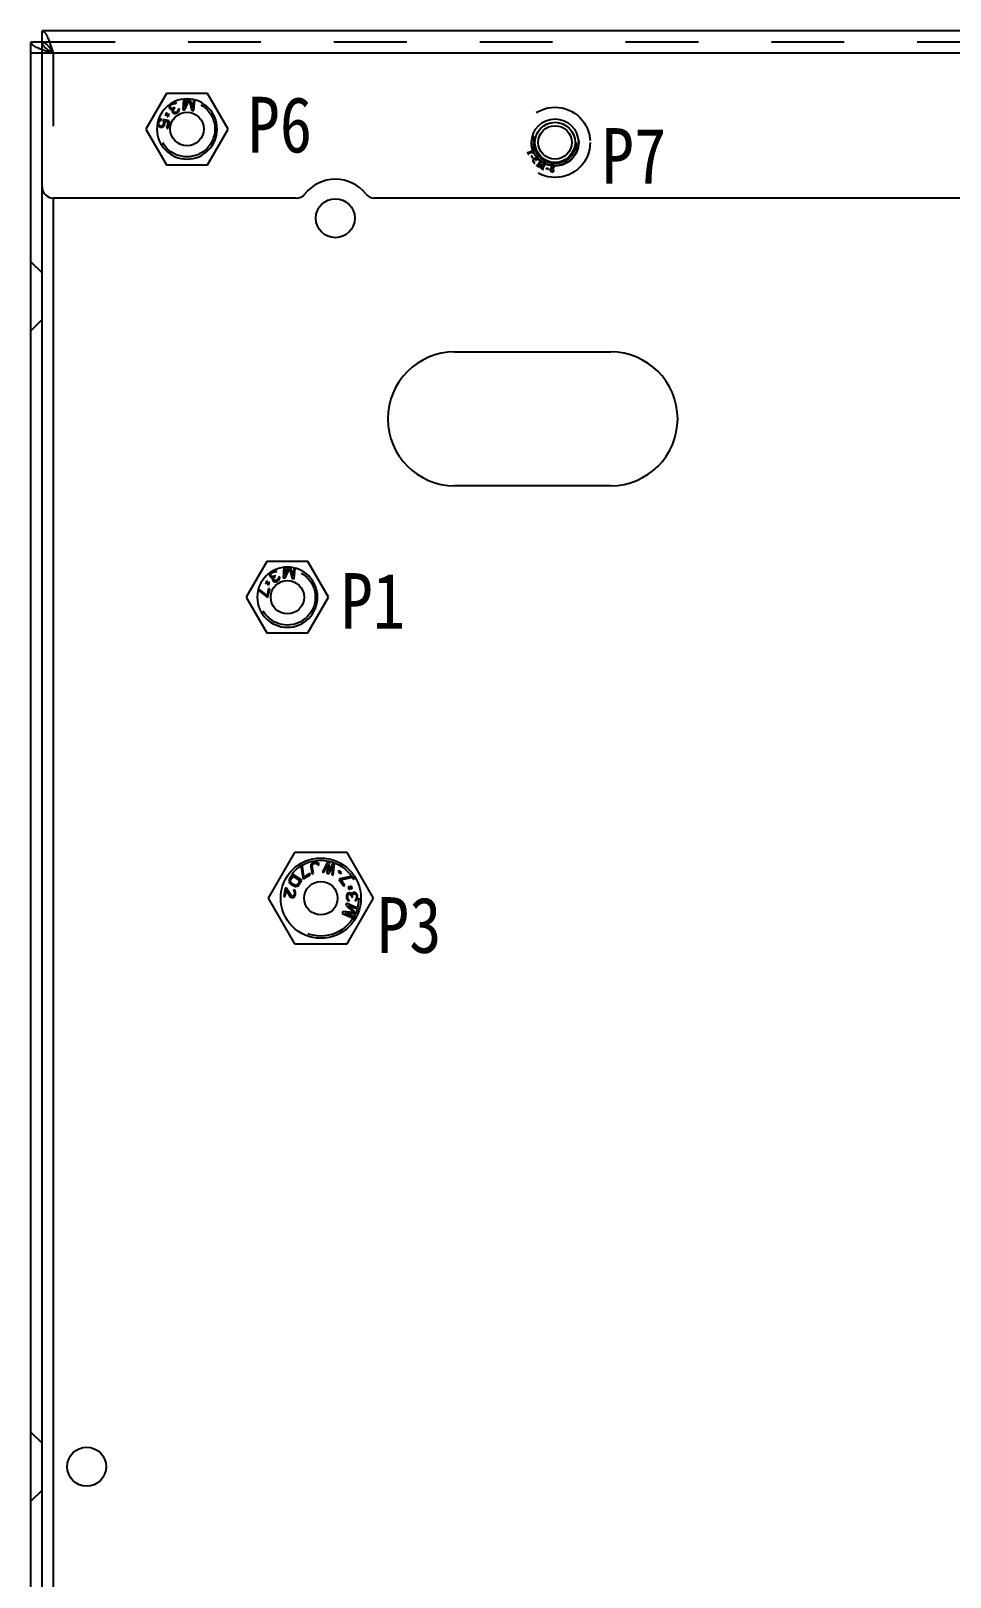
# Model space of a CAD drawing. Header units: millimetres. Extents: x 1262 to 3787, y 0 to 841.
# Drawn here: x 2748.2 to 2830.6, y 443.3 to 582 of the extents above; entities that cross this region are included whole.
import ezdxf

# ---------------------------------------------------------------- set-up
doc = ezdxf.new("R2010")
doc.units = ezdxf.units.MM
doc.header["$LTSCALE"] = 65.395
doc.linetypes.add('HIDDEN', pattern=[0.2, 0.1, -0.1])
doc.layers.get('0').update_dxf_attribs({"linetype": 'CONTINUOUS'})
doc.layers.add('02___PRT_ALL_AXES', color=7, linetype='CONTINUOUS')
doc.layers.add('DEFAULT_2', color=8, linetype='HIDDEN')
doc.styles.get("Standard").update_dxf_attribs({"font": 'txt', "width": 0.85})

msp = doc.modelspace()

# ---------------------------------------------------------------- linework, layer by layer
at = {"color": 3, "linetype": 'Continuous'}
for p, q in [((2749.21, 568.004), (2749.21, 582.004)), ((3161.21, 582.004), (2749.21, 582.004)), ((2748.21, 324.704), (2748.21, 581.004)), ((3161.21, 580.004), (2749.21, 580.004)), ((2771.987, 567.004), (2750.21, 567.004)), ((3161.21, 567.004), (2779.033, 567.004))]:
    msp.add_line(p, q, dxfattribs=at)
at = {"color": 7, "linetype": 'Continuous'}
for p, q in [((2749.21, 581.004), (2748.21, 581.004)), ((2749.21, 580.004), (2748.21, 580.004)), ((2761.9, 575.886), (2761.832, 574.935)), ((2762.319, 575.901), (2761.972, 575.138)), ((2762.027, 575.897), (2761.972, 575.138)), ((2762.019, 574.922), (2762.395, 575.791)), ((2762.395, 575.791), (2762.643, 574.877)), ((2762.72, 575.085), (2762.486, 575.889)), ((2762.775, 575.844), (2762.72, 575.085)), ((2762.83, 574.864), (2762.898, 575.814)), ((2760.384, 574.487), (2760.237, 574.462)), ((2760.237, 574.462), (2760.242, 574.433)), ((2760.242, 574.433), (2760.419, 574.462)), ((2760.286, 574.606), (2760.262, 574.572)), ((2760.262, 574.572), (2760.384, 574.487)), ((2760.408, 574.521), (2760.286, 574.606)), ((2760.41, 574.672), (2760.38, 574.667)), ((2760.38, 574.667), (2760.408, 574.521)), ((2760.442, 574.496), (2760.41, 574.672)), ((2760.419, 574.462), (2760.451, 574.287)), ((2760.619, 574.525), (2760.442, 574.496)), ((2760.451, 574.287), (2760.481, 574.291)), ((2760.481, 574.291), (2760.453, 574.438)), ((2760.453, 574.438), (2760.575, 574.352)), ((2760.477, 574.472), (2760.624, 574.496)), ((2760.599, 574.386), (2760.477, 574.472)), ((2760.575, 574.352), (2760.599, 574.386)), ((2760.606, 575.265), (2760.603, 575.189)), ((2760.603, 575.189), (2760.618, 575.124)), ((2760.637, 575.334), (2760.606, 575.265)), ((2760.618, 575.124), (2760.662, 575.051)), ((2760.624, 574.496), (2760.619, 574.525)), ((2760.687, 575.413), (2760.637, 575.334)), ((2760.662, 575.051), (2760.723, 574.989)), ((2760.743, 575.47), (2760.687, 575.413)), ((2760.703, 575.225), (2760.717, 575.282)), ((2760.707, 575.177), (2760.703, 575.225)), ((2760.751, 575.104), (2760.707, 575.177)), ((2760.717, 575.282), (2760.741, 575.322)), ((2760.723, 574.989), (2760.792, 574.955)), ((2760.741, 575.322), (2760.82, 575.394)), ((2760.83, 575.053), (2760.751, 575.104)), ((2760.792, 574.955), (2760.903, 574.972)), ((2760.82, 575.394), (2760.927, 575.458)), ((2760.906, 575.049), (2760.83, 575.053)), ((2760.865, 574.875), (2760.862, 574.799)), ((2760.862, 574.799), (2760.888, 574.715)), ((2760.903, 574.972), (2760.865, 574.875)), ((2760.888, 574.715), (2760.91, 574.679)), ((2760.972, 575.585), (2760.896, 575.562)), ((2761.024, 575.095), (2760.906, 575.049)), ((2760.91, 574.679), (2760.971, 574.616)), ((2760.927, 575.458), (2761.027, 575.494)), ((2760.969, 574.863), (2760.983, 574.921)), ((2760.977, 574.769), (2760.969, 574.863)), ((2760.971, 574.616), (2761.087, 574.586)), ((2761.066, 575.592), (2760.972, 575.585)), ((2760.999, 574.732), (2760.977, 574.769)), ((2760.983, 574.921), (2761.068, 575.022)), ((2761.068, 574.699), (2760.999, 574.732)), ((2761.095, 575.138), (2761.024, 575.095)), ((2761.027, 575.494), (2761.074, 575.497)), ((2761.141, 575.587), (2761.066, 575.592)), ((2761.068, 575.022), (2761.139, 575.065)), ((2761.143, 574.695), (2761.068, 574.699)), ((2761.074, 575.497), (2761.131, 575.482)), ((2761.087, 574.586), (2761.18, 574.593)), ((2761.139, 575.065), (2761.095, 575.138)), ((2761.131, 575.482), (2761.171, 575.456)), ((2761.21, 575.554), (2761.141, 575.587)), ((2761.243, 574.73), (2761.143, 574.695)), ((2761.171, 575.456), (2761.261, 575.51)), ((2761.18, 574.593), (2761.316, 574.65)), ((2761.261, 575.51), (2761.21, 575.554)), ((2761.315, 574.773), (2761.243, 574.73)), ((2761.393, 574.845), (2761.315, 574.773)), ((2761.316, 574.65), (2761.352, 574.671)), ((2761.352, 574.671), (2761.466, 574.765)), ((2761.425, 574.914), (2761.393, 574.845)), ((2761.428, 574.99), (2761.425, 574.914)), ((2761.517, 575.044), (2761.428, 574.99)), ((2761.466, 574.765), (2761.515, 574.844)), ((2761.515, 574.844), (2761.543, 574.96)), ((2761.543, 574.96), (2761.517, 575.044)), ((2761.832, 574.935), (2762.019, 574.922)), ((2762.643, 574.877), (2762.83, 574.864)), ((2759.562, 573.729), (2759.56, 573.627)), ((2759.56, 573.627), (2759.599, 573.511)), ((2759.633, 573.952), (2759.591, 573.859)), ((2759.599, 573.511), (2759.668, 573.432)), ((2759.718, 574.04), (2759.633, 573.952)), ((2759.665, 573.71), (2759.693, 573.832)), ((2759.668, 573.624), (2759.665, 573.71)), ((2759.696, 573.554), (2759.668, 573.624)), ((2759.668, 573.432), (2759.763, 573.368)), ((2759.693, 573.832), (2759.732, 573.909)), ((2759.749, 573.499), (2759.696, 573.554)), ((2759.814, 574.082), (2759.718, 574.04)), ((2759.732, 573.909), (2759.787, 573.96)), ((2759.807, 573.465), (2759.749, 573.499)), ((2759.763, 573.368), (2759.846, 573.349)), ((2759.787, 573.96), (2759.879, 573.982)), ((2759.848, 573.456), (2759.807, 573.465)), ((2759.907, 574.104), (2759.814, 574.082)), ((2759.846, 573.349), (2759.959, 573.367)), ((2759.915, 573.462), (2759.848, 573.456)), ((2759.879, 573.982), (2759.907, 574.104)), ((2759.987, 573.489), (2759.915, 573.462)), ((2759.959, 573.367), (2760.056, 573.409)), ((2760.042, 573.54), (2759.987, 573.489)), ((2760.081, 573.617), (2760.042, 573.54)), ((2760.056, 573.409), (2760.141, 573.497)), ((2760.093, 574.062), (2760.061, 573.92)), ((2760.061, 573.92), (2760.106, 573.825)), ((2760.108, 573.739), (2760.081, 573.617)), ((2760.633, 573.941), (2760.093, 574.062)), ((2760.106, 573.825), (2760.108, 573.739)), ((2760.141, 573.497), (2760.184, 573.594)), ((2760.214, 573.822), (2760.174, 573.938)), ((2760.174, 573.938), (2760.507, 573.863)), ((2760.184, 573.594), (2760.212, 573.716)), ((2760.212, 573.716), (2760.214, 573.822)), ((2760.507, 573.863), (2760.374, 573.274)), ((2760.374, 573.274), (2760.478, 573.25)), ((2760.478, 573.25), (2760.633, 573.941)), ((2749.21, 323.704), (2749.21, 568.004)), ((2750.21, 567.004), (2750.21, 325.704)), ((2786.21, 553.204), (2800.21, 553.204)), ((2800.21, 541.204), (2786.21, 541.204)), ((2769.41, 532.672), (2769.38, 532.667)), ((2769.38, 532.667), (2769.408, 532.521)), ((2769.442, 532.496), (2769.41, 532.672)), ((2769.606, 533.265), (2769.603, 533.189)), ((2769.603, 533.189), (2769.618, 533.124)), ((2769.637, 533.334), (2769.606, 533.265)), ((2769.618, 533.124), (2769.662, 533.051)), ((2769.687, 533.413), (2769.637, 533.334)), ((2769.662, 533.051), (2769.723, 532.989)), ((2769.743, 533.47), (2769.687, 533.413)), ((2769.703, 533.225), (2769.717, 533.282)), ((2769.707, 533.177), (2769.703, 533.225)), ((2769.751, 533.104), (2769.707, 533.177)), ((2769.717, 533.282), (2769.741, 533.322)), ((2769.723, 532.989), (2769.792, 532.955)), ((2769.741, 533.322), (2769.82, 533.394)), ((2769.83, 533.053), (2769.751, 533.104)), ((2769.792, 532.955), (2769.903, 532.972)), ((2769.82, 533.394), (2769.927, 533.458)), ((2769.906, 533.049), (2769.83, 533.053)), ((2769.865, 532.875), (2769.862, 532.799)), ((2769.862, 532.799), (2769.888, 532.715)), ((2769.903, 532.972), (2769.865, 532.875)), ((2769.888, 532.715), (2769.91, 532.679)), ((2769.972, 533.585), (2769.896, 533.562)), ((2770.024, 533.095), (2769.906, 533.049)), ((2769.91, 532.679), (2769.971, 532.616)), ((2769.927, 533.458), (2770.027, 533.494)), ((2769.969, 532.863), (2769.983, 532.921)), ((2769.977, 532.769), (2769.969, 532.863)), ((2769.971, 532.616), (2770.087, 532.586)), ((2770.066, 533.592), (2769.972, 533.585)), ((2769.999, 532.732), (2769.977, 532.769)), ((2769.983, 532.921), (2770.068, 533.022)), ((2770.068, 532.699), (2769.999, 532.732)), ((2770.095, 533.138), (2770.024, 533.095)), ((2770.027, 533.494), (2770.074, 533.497)), ((2770.141, 533.587), (2770.066, 533.592)), ((2770.068, 533.022), (2770.139, 533.065)), ((2770.143, 532.695), (2770.068, 532.699)), ((2770.074, 533.497), (2770.131, 533.482)), ((2770.139, 533.065), (2770.095, 533.138)), ((2770.131, 533.482), (2770.171, 533.456)), ((2770.21, 533.554), (2770.141, 533.587)), ((2770.243, 532.73), (2770.143, 532.695)), ((2770.171, 533.456), (2770.261, 533.51)), ((2770.18, 532.593), (2770.316, 532.65)), ((2770.261, 533.51), (2770.21, 533.554)), ((2770.315, 532.773), (2770.243, 532.73)), ((2770.393, 532.845), (2770.315, 532.773)), ((2770.316, 532.65), (2770.352, 532.671)), ((2770.352, 532.671), (2770.466, 532.765)), ((2770.425, 532.914), (2770.393, 532.845)), ((2770.428, 532.99), (2770.425, 532.914)), ((2770.517, 533.044), (2770.428, 532.99)), ((2770.466, 532.765), (2770.515, 532.844)), ((2770.515, 532.844), (2770.543, 532.96)), ((2770.543, 532.96), (2770.517, 533.044)), ((2770.9, 533.886), (2770.832, 532.935)), ((2770.832, 532.935), (2771.019, 532.922)), ((2771.319, 533.901), (2770.972, 533.138)), ((2771.027, 533.897), (2770.972, 533.138)), ((2771.019, 532.922), (2771.395, 533.791)), ((2771.395, 533.791), (2771.643, 532.877)), ((2771.72, 533.085), (2771.486, 533.889)), ((2771.643, 532.877), (2771.83, 532.864)), ((2771.775, 533.844), (2771.72, 533.085)), ((2771.83, 532.864), (2771.898, 533.814)), ((2768.585, 531.835), (2769.365, 531.233)), ((2769.393, 531.355), (2768.616, 531.954)), ((2769.384, 532.487), (2769.237, 532.462)), ((2769.237, 532.462), (2769.242, 532.433)), ((2769.242, 532.433), (2769.419, 532.462)), ((2769.286, 532.606), (2769.262, 532.572)), ((2769.262, 532.572), (2769.384, 532.487)), ((2769.408, 532.521), (2769.286, 532.606)), ((2769.365, 531.233), (2769.469, 531.21)), ((2769.529, 531.965), (2769.393, 531.355)), ((2769.419, 532.462), (2769.451, 532.287)), ((2769.619, 532.525), (2769.442, 532.496)), ((2769.451, 532.287), (2769.481, 532.291)), ((2769.481, 532.291), (2769.453, 532.438)), ((2769.453, 532.438), (2769.575, 532.352)), ((2769.469, 531.21), (2769.633, 531.941)), ((2769.477, 532.472), (2769.624, 532.496)), ((2769.599, 532.386), (2769.477, 532.472)), ((2769.633, 531.941), (2769.529, 531.965)), ((2769.575, 532.352), (2769.599, 532.386)), ((2769.624, 532.496), (2769.619, 532.525)), ((2770.087, 532.586), (2770.18, 532.593)), ((2771.677, 506.36), (2771.403, 505.942)), ((2772.514, 505.812), (2771.677, 506.36)), ((2772.557, 507.065), (2772.452, 506.997)), ((2772.452, 506.997), (2772.588, 506.02)), ((2772.693, 506.088), (2772.557, 507.065)), ((2772.645, 505.931), (2773.275, 506.338)), ((2773.217, 506.428), (2772.693, 506.088)), ((2773.275, 506.338), (2773.217, 506.428)), ((2773.325, 507.16), (2773.323, 507.052)), ((2773.323, 507.052), (2773.438, 506.402)), ((2773.351, 507.251), (2773.325, 507.16)), ((2773.418, 507.35), (2773.351, 507.251)), ((2773.493, 507.406), (2773.418, 507.35)), ((2773.438, 506.402), (2773.561, 506.424)), ((2773.446, 507.074), (2773.452, 507.161)), ((2773.561, 506.424), (2773.446, 507.074)), ((2773.452, 507.161), (2773.481, 507.231)), ((2773.481, 507.231), (2773.536, 507.284)), ((2773.592, 507.445), (2773.493, 507.406)), ((2773.536, 507.284), (2773.614, 507.32)), ((2773.674, 507.46), (2773.592, 507.445)), ((2773.614, 507.32), (2773.696, 507.334)), ((2773.78, 507.457), (2773.674, 507.46)), ((2773.696, 507.334), (2773.782, 507.328)), ((2773.869, 507.43), (2773.78, 507.457)), ((2773.782, 507.328), (2773.851, 507.297)), ((2773.851, 507.297), (2773.903, 507.241)), ((2773.966, 507.361), (2773.869, 507.43)), ((2773.903, 507.241), (2773.938, 507.161)), ((2773.938, 507.161), (2774.061, 507.183)), ((2774.022, 507.284), (2773.966, 507.361)), ((2774.061, 507.183), (2774.022, 507.284)), ((2774.792, 507.469), (2774.358, 506.553)), ((2774.358, 506.553), (2774.478, 506.518)), ((2774.478, 506.518), (2774.808, 507.221)), ((2774.808, 507.221), (2774.759, 506.439)), ((2774.759, 506.439), (2774.919, 506.393)), ((2774.952, 507.423), (2774.792, 507.469)), ((2774.952, 507.423), (2774.891, 506.6)), ((2775.273, 507.332), (2774.891, 506.6)), ((2774.919, 506.393), (2775.289, 507.084)), ((2775.289, 507.084), (2775.2, 506.313)), ((2775.2, 506.313), (2775.32, 506.279)), ((2775.433, 507.287), (2775.273, 507.332)), ((2775.32, 506.279), (2775.433, 507.287)), ((2775.819, 506.665), (2775.757, 506.579)), ((2775.757, 506.579), (2775.994, 506.409)), ((2776.056, 506.495), (2775.819, 506.665)), ((2775.994, 506.409), (2776.056, 506.495)), ((2771.015, 505.109), (2770.893, 504.369)), ((2770.998, 504.352), (2771.092, 504.928)), ((2771.12, 505.092), (2771.015, 505.109)), ((2771.092, 504.928), (2771.47, 504.338)), ((2771.55, 504.43), (2771.12, 505.092)), ((2771.364, 505.843), (2771.354, 505.75)), ((2771.354, 505.75), (2771.38, 505.633)), ((2771.403, 505.942), (2771.364, 505.843)), ((2771.38, 505.633), (2771.428, 505.552)), ((2771.428, 505.552), (2771.506, 505.476)), ((2771.482, 505.79), (2771.51, 505.872)), ((2771.484, 505.715), (2771.482, 505.79)), ((2771.514, 505.645), (2771.484, 505.715)), ((2771.506, 505.476), (2771.773, 505.301)), ((2771.51, 505.872), (2771.716, 506.185)), ((2771.574, 505.581), (2771.514, 505.645)), ((2771.841, 505.406), (2771.574, 505.581)), ((2771.716, 506.185), (2772.339, 505.777)), ((2771.767, 504.964), (2771.75, 504.862)), ((2771.848, 504.93), (2771.767, 504.964)), ((2771.773, 505.301), (2771.873, 505.261)), ((2771.924, 505.377), (2771.841, 505.406)), ((2771.918, 504.834), (2771.848, 504.93)), ((2771.873, 505.261), (2771.967, 505.249)), ((2772, 505.377), (2771.924, 505.377)), ((2771.967, 505.249), (2772.084, 505.272)), ((2772.07, 505.406), (2772, 505.377)), ((2772.133, 505.464), (2772.07, 505.406)), ((2772.084, 505.272), (2772.165, 505.318)), ((2772.339, 505.777), (2772.133, 505.464)), ((2772.165, 505.318), (2772.24, 505.394)), ((2772.24, 505.394), (2772.514, 505.812)), ((2772.588, 506.02), (2772.645, 505.931)), ((2775.913, 505.944), (2775.828, 505.88)), ((2775.828, 505.88), (2776.277, 505.28)), ((2776.879, 506.145), (2775.913, 505.944)), ((2775.988, 505.844), (2776.953, 506.045)), ((2776.362, 505.343), (2775.988, 505.844)), ((2776.277, 505.28), (2776.362, 505.343)), ((2776.788, 505.15), (2776.649, 505.099)), ((2776.649, 505.099), (2776.663, 505.06)), ((2776.665, 505.238), (2776.653, 505.211)), ((2776.653, 505.211), (2776.788, 505.15)), ((2776.663, 505.06), (2776.803, 505.111)), ((2776.828, 505.165), (2776.665, 505.238)), ((2776.803, 505.111), (2776.739, 504.977)), ((2776.739, 504.977), (2776.766, 504.964)), ((2776.766, 504.964), (2776.843, 505.126)), ((2776.905, 505.326), (2776.828, 505.165)), ((2776.843, 505.126), (2777.006, 505.053)), ((2776.868, 505.18), (2776.932, 505.314)), ((2777.008, 505.231), (2776.868, 505.18)), ((2776.953, 506.045), (2776.879, 506.145)), ((2776.883, 505.141), (2777.022, 505.192)), ((2777.018, 505.08), (2776.883, 505.141)), ((2776.932, 505.314), (2776.905, 505.326)), ((2777.006, 505.053), (2777.018, 505.08)), ((2777.022, 505.192), (2777.008, 505.231)), ((2770.893, 504.369), (2770.998, 504.352)), ((2771.47, 504.338), (2771.526, 504.286)), ((2771.526, 504.286), (2771.607, 504.252)), ((2771.627, 504.375), (2771.55, 504.43)), ((2771.607, 504.252), (2771.649, 504.245)), ((2771.669, 504.368), (2771.627, 504.375)), ((2771.649, 504.245), (2771.736, 504.252)), ((2771.739, 504.399), (2771.669, 504.368)), ((2771.736, 504.252), (2771.833, 504.32)), ((2771.791, 504.454), (2771.739, 504.399)), ((2771.75, 504.862), (2771.806, 504.81)), ((2771.829, 504.553), (2771.791, 504.454)), ((2771.806, 504.81), (2771.838, 504.742)), ((2771.842, 504.635), (2771.829, 504.553)), ((2771.833, 504.32), (2771.889, 504.395)), ((2771.838, 504.742), (2771.842, 504.635)), ((2771.889, 504.395), (2771.93, 504.515)), ((2771.946, 504.745), (2771.918, 504.834)), ((2771.93, 504.515), (2771.944, 504.597)), ((2771.944, 504.597), (2771.946, 504.745)), ((2776.519, 503.747), (2776.444, 503.575)), ((2776.444, 503.575), (2777.14, 502.933)), ((2776.522, 504.472), (2776.507, 504.325)), ((2776.507, 504.325), (2776.509, 504.283)), ((2776.509, 504.283), (2776.536, 504.139)), ((2777.436, 503.35), (2776.519, 503.747)), ((2776.561, 504.557), (2776.522, 504.472)), ((2776.536, 504.139), (2776.582, 504.057)), ((2776.642, 504.644), (2776.561, 504.557)), ((2776.582, 504.057), (2776.671, 503.978)), ((2776.612, 504.35), (2776.629, 504.455)), ((2776.616, 504.267), (2776.612, 504.35)), ((2776.642, 504.164), (2776.616, 504.267)), ((2776.629, 504.455), (2776.669, 504.52)), ((2776.726, 504.668), (2776.642, 504.644)), ((2776.687, 504.104), (2776.642, 504.164)), ((2777.271, 502.967), (2776.664, 503.548)), ((2777.387, 503.235), (2776.664, 503.548)), ((2776.669, 504.52), (2776.731, 504.564)), ((2776.671, 503.978), (2776.757, 503.961)), ((2776.752, 504.065), (2776.687, 504.104)), ((2776.769, 504.67), (2776.726, 504.668)), ((2776.731, 504.564), (2776.773, 504.566)), ((2776.757, 503.961), (2776.752, 504.065)), ((2776.854, 504.653), (2776.769, 504.67)), ((2776.773, 504.566), (2776.86, 504.528)), ((2776.92, 504.614), (2776.854, 504.653)), ((2776.86, 504.528), (2776.904, 504.488)), ((2776.904, 504.488), (2776.952, 504.365)), ((2776.987, 504.534), (2776.92, 504.614)), ((2776.952, 504.365), (2776.956, 504.282)), ((2776.956, 504.282), (2777.041, 504.286)), ((2777.025, 504.64), (2776.987, 504.534)), ((2777.087, 504.684), (2777.025, 504.64)), ((2777.037, 504.369), (2777.053, 504.495)), ((2777.041, 504.286), (2777.037, 504.369)), ((2777.053, 504.495), (2777.093, 504.559)), ((2777.172, 504.709), (2777.087, 504.684)), ((2777.093, 504.559), (2777.176, 504.605)), ((2777.257, 504.712), (2777.172, 504.709)), ((2777.176, 504.605), (2777.261, 504.608)), ((2777.321, 504.694), (2777.257, 504.712)), ((2777.261, 504.608), (2777.305, 504.589)), ((2777.326, 504.09), (2777.285, 504.067)), ((2777.285, 504.067), (2777.289, 503.963)), ((2777.289, 503.963), (2777.352, 503.987)), ((2777.305, 504.589), (2777.349, 504.55)), ((2777.387, 504.656), (2777.321, 504.694)), ((2777.367, 504.133), (2777.326, 504.09)), ((2777.349, 504.55), (2777.372, 504.509)), ((2777.352, 503.987), (2777.414, 504.031)), ((2777.387, 504.176), (2777.367, 504.133)), ((2777.372, 504.509), (2777.398, 504.406)), ((2777.432, 504.595), (2777.387, 504.656)), ((2777.403, 504.281), (2777.387, 504.176)), ((2777.398, 504.406), (2777.403, 504.281)), ((2777.414, 504.031), (2777.454, 504.095)), ((2777.478, 504.514), (2777.432, 504.595)), ((2777.454, 504.095), (2777.493, 504.181)), ((2777.503, 504.431), (2777.478, 504.514)), ((2777.493, 504.181), (2777.51, 504.265)), ((2777.51, 504.265), (2777.503, 504.431)), ((2776.196, 503.002), (2776.121, 502.83)), ((2776.121, 502.83), (2777.039, 502.432)), ((2777.14, 502.933), (2776.196, 503.002)), ((2777.088, 502.547), (2776.366, 502.86)), ((2776.366, 502.86), (2777.204, 502.814)), ((2777.039, 502.432), (2777.088, 502.547)), ((2777.204, 502.814), (2777.271, 502.967)), ((2777.387, 503.235), (2777.436, 503.35))]:
    msp.add_line(p, q, dxfattribs=at)
for radius in [1.8, 1.5]:
    msp.add_circle((2795.21, 572.004), radius, dxfattribs=at)
for centre, radius, start, end in [((2762.21, 573.204), 2.7, 0, 180), ((2786.21, 547.204), 6, 90, 270), ((2800.21, 547.204), 6, 270, 90), ((2771.21, 531.204), 2.7, 0, 180)]:
    msp.add_arc(centre, radius, start, end, dxfattribs=at)
at = {"color": 3, "linetype": 'Continuous'}
for centre, radius, start, end in [((2775.51, 565.204), 3.5, 38.4786, 141.5214), ((2750.21, 568.004), 1, 180, 270), ((2771.987, 568.004), 1, 270, 321.5214), ((2779.033, 568.004), 1, 218.4786, 270)]:
    msp.add_arc(centre, radius, start, end, dxfattribs=at)
at = {"layer": '02___PRT_ALL_AXES', "color": 3, "linetype": 'Continuous'}
for centre, radius in [((2762.21, 573.204), 1.5), ((2795.21, 572.004), 2.1)]:
    msp.add_circle(centre, radius, dxfattribs=at)
at = {"layer": '02___PRT_ALL_AXES', "color": 7, "linetype": 'Continuous'}
for centre, radius in [((2775.51, 565.204), 1.75), ((2771.21, 531.204), 1.5), ((2774.21, 504.204), 3.6), ((2774.21, 504.204), 1.5), ((2753.21, 453.204), 1.75)]:
    msp.add_circle(centre, radius, dxfattribs=at)
for centre in [(2762.21, 573.204), (2771.21, 531.204)]:
    msp.add_arc(centre, 2.7, 180, 0, dxfattribs=at)
at = {"layer": 'DEFAULT_2', "color": 8, "linetype": 'HIDDEN'}
for p, q in [((3161.21, 581.004), (2749.21, 581.004)), ((2750.21, 580.004), (2750.21, 567.004)), ((2760.362, 576.404), (2758.515, 573.204)), ((2764.057, 576.404), (2760.362, 576.404)), ((2765.905, 573.204), (2764.057, 576.404)), ((2758.515, 573.204), (2760.362, 570.004)), ((2764.057, 570.004), (2765.905, 573.204)), ((2792.748, 571.119), (2792.734, 571.113)), ((2792.771, 571.083), (2792.748, 571.119)), ((2793.298, 571.268), (2792.816, 571.067)), ((2792.816, 570.917), (2792.829, 570.922)), ((2792.829, 570.922), (2792.819, 570.969)), ((2792.839, 571.012), (2793.254, 571.184)), ((2793.096, 570.805), (2793.063, 570.785)), ((2793.063, 570.785), (2793.177, 570.602)), ((2793.21, 570.623), (2793.096, 570.805)), ((2793.177, 570.602), (2793.21, 570.623)), ((2793.254, 571.184), (2793.231, 571.058)), ((2793.231, 571.058), (2793.252, 571.052)), ((2793.31, 571.24), (2793.298, 571.268)), ((2793.404, 570.14), (2793.41, 570.157)), ((2793.501, 570.387), (2793.521, 570.392)), ((2793.879, 570.314), (2793.666, 569.961)), ((2793.679, 570.445), (2793.697, 570.439)), ((2793.722, 569.919), (2793.942, 570.283)), ((2793.832, 570.436), (2793.825, 570.423)), ((2793.825, 570.423), (2793.867, 570.384)), ((2793.942, 570.283), (2793.856, 569.746)), ((2793.856, 569.746), (2794.343, 570.086)), ((2793.903, 569.866), (2793.978, 570.347)), ((2794.309, 570.148), (2793.903, 569.866)), ((2794.343, 570.086), (2794.101, 569.684)), ((2794.124, 569.671), (2794.371, 570.082)), ((2794.371, 570.082), (2794.447, 570.048)), ((2760.362, 570.004), (2764.057, 570.004)), ((2793.543, 569.957), (2793.535, 569.945)), ((2793.617, 569.931), (2793.543, 569.957)), ((2793.765, 569.823), (2793.724, 569.861)), ((2793.758, 569.811), (2793.765, 569.823)), ((2793.978, 569.695), (2793.97, 569.682)), ((2794.054, 569.66), (2793.978, 569.695)), ((2794.18, 569.573), (2794.142, 569.607)), ((2794.172, 569.561), (2794.18, 569.573)), ((2794.42, 569.706), (2794.408, 569.669)), ((2794.408, 569.669), (2794.614, 569.606)), ((2794.626, 569.644), (2794.42, 569.706)), ((2794.447, 570.048), (2794.455, 570.06)), ((2794.614, 569.606), (2794.626, 569.644)), ((2794.847, 569.943), (2794.84, 569.839)), ((2794.84, 569.839), (2794.851, 569.838)), ((2795.118, 569.538), (2795.106, 569.539)), ((2795.114, 569.402), (2795.118, 569.538)), ((2748.21, 561.304), (2749.21, 560.304)), ((2748.21, 555.104), (2749.21, 556.104)), ((2769.362, 534.404), (2767.515, 531.204)), ((2773.057, 534.404), (2769.362, 534.404)), ((2774.905, 531.204), (2773.057, 534.404)), ((2767.515, 531.204), (2769.362, 528.004)), ((2773.057, 528.004), (2774.905, 531.204)), ((2769.362, 528.004), (2773.057, 528.004)), ((2771.843, 508.304), (2769.476, 504.204)), ((2776.577, 508.304), (2771.843, 508.304)), ((2778.944, 504.204), (2776.577, 508.304)), ((2769.476, 504.204), (2771.843, 500.104)), ((2776.577, 500.104), (2778.944, 504.204)), ((2771.843, 500.104), (2776.577, 500.104)), ((2748.21, 456.304), (2749.21, 455.304)), ((2748.21, 450.104), (2749.21, 451.104))]:
    msp.add_line(p, q, dxfattribs=at)
for centre, radius in [((2762.21, 573.204), 2.5), ((2795.21, 572.004), 3.15), ((2795.21, 572.004), 2.125), ((2795.21, 572.004), 1.9), ((2771.21, 531.204), 2.5), ((2774.21, 504.204), 3.4)]:
    msp.add_circle(centre, radius, dxfattribs=at)
msp.add_arc((2794.643, 571.622), 1.438, 238.91018, 242.46337, dxfattribs=at)
for points, knots in [([(2749.21, 582.004), (2749.308, 582.004), (2749.536, 581.803), (2749.852, 581.126), (2750.058, 580.48), (2750.21, 580.004)], [0, 0, 0, 0, 0.1277028, 0.3459824, 1, 1, 1, 1]), ([(2748.21, 581.004), (2748.21, 580.906), (2748.41, 580.678), (2749.088, 580.362), (2749.734, 580.155), (2750.21, 580.004)], [0, 0, 0, 0, 0.1277028, 0.3459824, 1, 1, 1, 1]), ([(2749.21, 581.004), (2749.24, 581.004), (2749.375, 580.988), (2749.495, 580.912), (2749.574, 580.845)], [0, 0, 0, 0, 0.2275808, 1, 1, 1, 1]), ([(2749.21, 581.004), (2749.21, 580.947), (2749.278, 580.662), (2749.526, 580.472), (2749.71, 580.337)], [0, 0, 0, 0, 0.1993712, 1, 1, 1, 1]), ([(2749.574, 580.845), (2749.595, 580.826), (2749.686, 580.743), (2749.766, 580.648), (2749.824, 580.573)], [0, 0, 0, 0, 0.2293701, 1, 1, 1, 1]), ([(2749.824, 580.573), (2749.857, 580.53), (2749.993, 580.345), (2750.116, 580.151), (2750.21, 580.004)], [0, 0, 0, 0, 0.235839, 1, 1, 1, 1])]:
    msp.add_open_spline(points, degree=3, knots=knots, dxfattribs=at)
for points in [[(2749.71, 580.337), (2749.871, 580.218), (2750.041, 580.111), (2750.21, 580.004)], [(2792.734, 571.113), (2792.748, 571.084), (2792.763, 571.052), (2792.778, 571.016)], [(2792.816, 571.067), (2792.797, 571.059), (2792.782, 571.064), (2792.771, 571.083)], [(2792.778, 571.016), (2792.793, 570.979), (2792.806, 570.946), (2792.816, 570.917)], [(2792.819, 570.969), (2792.814, 570.99), (2792.821, 571.004), (2792.839, 571.012)], [(2793.219, 570.361), (2793.217, 570.302), (2793.238, 570.249), (2793.281, 570.201)], [(2793.288, 570.507), (2793.244, 570.468), (2793.221, 570.419), (2793.219, 570.361)], [(2793.282, 570.23), (2793.257, 570.257), (2793.247, 570.292), (2793.252, 570.335)], [(2793.252, 571.052), (2793.261, 571.101), (2793.28, 571.164), (2793.31, 571.24)], [(2793.252, 570.335), (2793.257, 570.377), (2793.276, 570.414), (2793.311, 570.445)], [(2793.281, 570.201), (2793.309, 570.17), (2793.334, 570.15), (2793.356, 570.141)], [(2793.368, 570.192), (2793.326, 570.2), (2793.298, 570.213), (2793.282, 570.23)], [(2793.398, 570.552), (2793.358, 570.553), (2793.322, 570.538), (2793.288, 570.507)], [(2793.311, 570.445), (2793.339, 570.471), (2793.37, 570.484), (2793.401, 570.487)], [(2793.356, 570.141), (2793.378, 570.131), (2793.394, 570.13), (2793.404, 570.14)], [(2793.404, 570.176), (2793.397, 570.184), (2793.385, 570.189), (2793.368, 570.192)], [(2793.498, 570.5), (2793.471, 570.534), (2793.437, 570.552), (2793.398, 570.552)], [(2793.401, 570.487), (2793.433, 570.49), (2793.458, 570.481), (2793.478, 570.459)], [(2793.41, 570.157), (2793.411, 570.164), (2793.409, 570.171), (2793.404, 570.176)], [(2793.478, 570.459), (2793.493, 570.443), (2793.5, 570.418), (2793.501, 570.387)], [(2793.5, 570.602), (2793.495, 570.575), (2793.494, 570.542), (2793.498, 570.5)], [(2793.533, 570.665), (2793.516, 570.649), (2793.505, 570.628), (2793.5, 570.602)], [(2793.518, 570.443), (2793.51, 570.525), (2793.518, 570.578), (2793.544, 570.601)], [(2793.521, 570.392), (2793.521, 570.408), (2793.52, 570.425), (2793.518, 570.443)], [(2793.604, 570.682), (2793.574, 570.686), (2793.551, 570.681), (2793.533, 570.665)], [(2793.544, 570.601), (2793.562, 570.617), (2793.583, 570.624), (2793.605, 570.622)], [(2793.683, 570.639), (2793.661, 570.664), (2793.635, 570.678), (2793.604, 570.682)], [(2793.605, 570.622), (2793.627, 570.62), (2793.647, 570.61), (2793.664, 570.591)], [(2793.664, 570.591), (2793.68, 570.573), (2793.689, 570.551), (2793.693, 570.525)], [(2793.693, 570.525), (2793.697, 570.499), (2793.691, 570.472), (2793.679, 570.445)], [(2793.723, 570.548), (2793.722, 570.58), (2793.709, 570.61), (2793.683, 570.639)], [(2793.697, 570.439), (2793.716, 570.48), (2793.725, 570.516), (2793.723, 570.548)], [(2793.901, 570.391), (2793.876, 570.406), (2793.853, 570.421), (2793.832, 570.436)], [(2793.867, 570.384), (2793.88, 570.371), (2793.888, 570.361), (2793.89, 570.351)], [(2793.89, 570.351), (2793.892, 570.341), (2793.888, 570.329), (2793.879, 570.314)], [(2794.379, 570.103), (2794.345, 570.124), (2794.321, 570.139), (2794.309, 570.148)], [(2794.455, 570.06), (2794.445, 570.064), (2794.42, 570.078), (2794.379, 570.103)], [(2793.535, 569.945), (2793.586, 569.916), (2793.624, 569.895), (2793.648, 569.88)], [(2793.642, 569.93), (2793.636, 569.927), (2793.627, 569.927), (2793.617, 569.931)], [(2793.666, 569.961), (2793.656, 569.944), (2793.649, 569.934), (2793.642, 569.93)], [(2793.648, 569.88), (2793.681, 569.86), (2793.717, 569.837), (2793.758, 569.811)], [(2793.709, 569.886), (2793.708, 569.892), (2793.713, 569.903), (2793.722, 569.919)], [(2793.724, 569.861), (2793.714, 569.87), (2793.709, 569.879), (2793.709, 569.886)], [(2793.97, 569.682), (2794.003, 569.665), (2794.037, 569.646), (2794.072, 569.624)], [(2794.101, 569.684), (2794.086, 569.66), (2794.071, 569.652), (2794.054, 569.66)], [(2794.072, 569.624), (2794.099, 569.608), (2794.133, 569.587), (2794.172, 569.561)], [(2794.114, 569.641), (2794.113, 569.648), (2794.116, 569.658), (2794.124, 569.671)], [(2794.142, 569.607), (2794.124, 569.622), (2794.115, 569.634), (2794.114, 569.641)], [(2794.767, 569.567), (2794.761, 569.517), (2794.775, 569.473), (2794.807, 569.439)], [(2794.816, 569.662), (2794.788, 569.643), (2794.771, 569.611), (2794.767, 569.567)], [(2794.807, 569.439), (2794.839, 569.404), (2794.886, 569.384), (2794.949, 569.377)], [(2794.846, 569.444), (2794.825, 569.468), (2794.815, 569.495), (2794.818, 569.524)], [(2794.948, 569.727), (2794.888, 569.703), (2794.844, 569.682), (2794.816, 569.662)], [(2794.818, 569.524), (2794.821, 569.551), (2794.833, 569.572), (2794.855, 569.588)], [(2794.933, 569.403), (2794.898, 569.407), (2794.869, 569.42), (2794.846, 569.444)], [(2794.983, 569.968), (2794.93, 569.974), (2794.884, 569.965), (2794.847, 569.943)], [(2794.851, 569.838), (2794.878, 569.915), (2794.926, 569.95), (2794.994, 569.943)], [(2794.855, 569.588), (2794.877, 569.604), (2794.911, 569.621), (2794.958, 569.64)], [(2795.04, 569.435), (2795.006, 569.409), (2794.971, 569.399), (2794.933, 569.403)], [(2795.067, 569.784), (2795.047, 569.769), (2795.008, 569.75), (2794.948, 569.727)], [(2794.949, 569.377), (2795.008, 569.371), (2795.063, 569.379), (2795.114, 569.402)], [(2794.958, 569.64), (2795.025, 569.666), (2795.072, 569.69), (2795.099, 569.714)], [(2795.107, 569.913), (2795.078, 569.944), (2795.036, 569.963), (2794.983, 569.968)], [(2794.994, 569.943), (2795.027, 569.939), (2795.054, 569.926), (2795.073, 569.905)], [(2795.106, 569.539), (2795.095, 569.495), (2795.073, 569.46), (2795.04, 569.435)], [(2795.099, 569.836), (2795.097, 569.816), (2795.087, 569.798), (2795.067, 569.784)], [(2795.073, 569.905), (2795.093, 569.884), (2795.102, 569.862), (2795.099, 569.836)], [(2795.099, 569.714), (2795.127, 569.738), (2795.142, 569.768), (2795.146, 569.802)], [(2795.146, 569.802), (2795.15, 569.844), (2795.138, 569.881), (2795.107, 569.913)]]:
    msp.add_open_spline(points, degree=3, dxfattribs=at)

# ---------------------------------------------------------------- texts
at = {"color": 1, "linetype": 'Continuous', "insert": (2767.64, 576.096), "char_height": 5, "width": 8.5, "attachment_point": 1, "line_spacing_factor": 0.9}
msp.add_mtext('P6', dxfattribs=at)
at = {"color": 2, "linetype": 'Continuous', "char_height": 5, "width": 8.5, "attachment_point": 1, "line_spacing_factor": 0.9}
for s, insert in [('P7', (2799.402, 573.287)), ('P1', (2775.986, 533.367)), ('P3', (2779.244, 504.297))]:
    msp.add_mtext(s, dxfattribs=dict(at, insert=insert))

doc.saveas('drawing.dxf')
